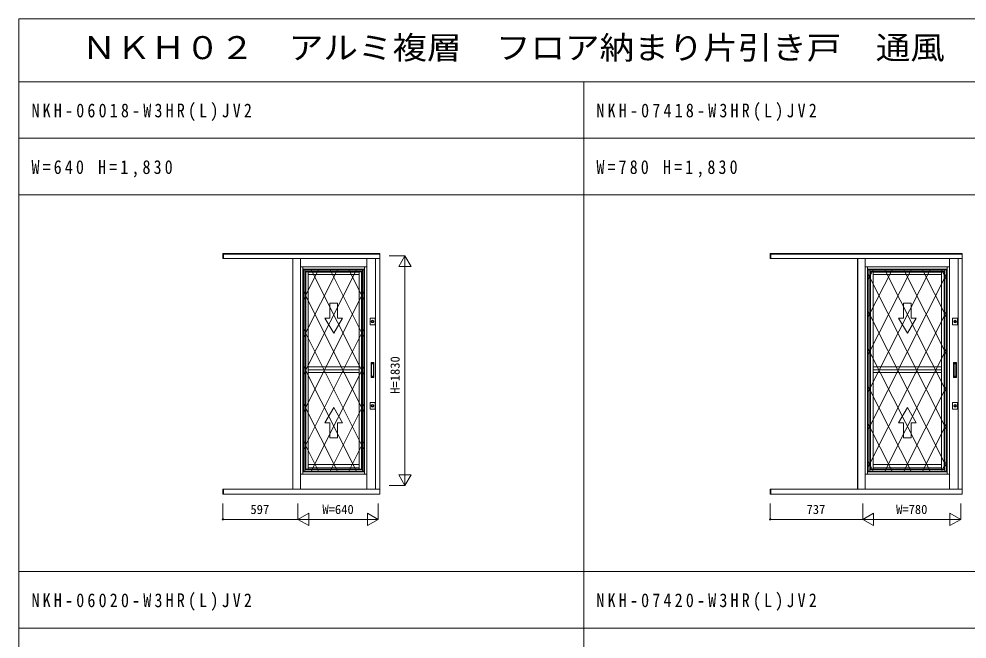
# Model space of a CAD drawing. Units: millimetres, scale not verified. Extents: x -14850 to 12650, y -10500 to 9500.
# Drawn here: x -14850 to -7298, y 4563 to 9500 of the extents above; entities that cross this region are included whole.
import ezdxf
from ezdxf.enums import TextEntityAlignment as Align

# ---------------------------------------------------------------- set-up
doc = ezdxf.new("R2010")
doc.units = ezdxf.units.MM
doc.header["$LTSCALE"] = 50
doc.layers.add('0-0_0', color=7, linetype='Continuous')
for name, color, linetype, lineweight in [('0-1_YKK_F1', 7, 'Continuous', 9), ('0-2_YKK_A1', 4, 'Continuous', 9), ('0-3_YKK_N1', 2, 'Continuous', 9)]:
    doc.layers.add(name, color=color, linetype=linetype, lineweight=lineweight)
doc.styles.add('ＭＳ ゴシック', font='')
doc.styles.get('ＭＳ ゴシック').set_extended_font_data('MS Gothic')

msp = doc.modelspace()

# ---------------------------------------------------------------- linework, layer by layer
at = {"layer": '0-1_YKK_F1'}
for p, q in [((-14850, -10500), (-14850, 9500)), ((-14850, 9500), (12650, 9500)), ((-14850, 9000), (12150, 9000)), ((-10350, -10500), (-10350, 9000)), ((-14850, 8550), (12150, 8550)), ((-14850, 8100), (12150, 8100)), ((-14850, 5100), (12150, 5100)), ((-14850, 4650), (12150, 4650))]:
    msp.add_line(p, q, dxfattribs=at)
at = {"layer": '0-2_YKK_A1'}
for p, q in [((-11975, 7633), (-13225, 7633)), ((-13225, 7633), (-13225, 7593.5)), ((-13220, 7633), (-13220, 7593.5)), ((-11975, 7628.3), (-13220, 7628.3)), ((-11975, 7633), (-11975, 5715.9)), ((-7335, 7633), (-8865, 7633)), ((-8865, 7633), (-8865, 7593.5)), ((-8860, 7633), (-8860, 7593.5)), ((-7335, 7628.3), (-8860, 7628.3)), ((-7335, 7633), (-7335, 5715.9)), ((-11975, 7593.5), (-13225, 7593.5)), ((-12669, 5755.5), (-12669, 7593.5)), ((-12668, 5755.5), (-12668, 7593.5)), ((-12608, 7593.5), (-12608, 5755.5)), ((-12078, 7593.5), (-12078, 5755.5)), ((-12008.6, 7593.5), (-12008.6, 5755.5)), ((-7335, 7593.5), (-8865, 7593.5)), ((-8169, 5755.5), (-8169, 7593.5)), ((-8168, 5755.5), (-8168, 7593.5)), ((-8108, 7593.5), (-8108, 5755.5)), ((-7438, 7593.5), (-7438, 5755.5)), ((-7368.6, 7593.5), (-7368.6, 5755.5)), ((-12078, 7527), (-12608, 7527)), ((-12589.5, 7527), (-12589.5, 5876)), ((-12584.5, 7503.5), (-12589.5, 7508.5)), ((-12096.5, 7508.5), (-12589.5, 7508.5)), ((-12160.16, 7503.5), (-12584.5, 6668.53)), ((-12312.11, 7503.5), (-12584.5, 6966.86)), ((-12463.99, 7503.5), (-12584.5, 7265.38)), ((-12584.5, 7503.5), (-12584.5, 5899.5)), ((-12101.5, 7503.5), (-12584.5, 7503.5)), ((-12572, 7503.5), (-12572, 5899.5)), ((-12114, 7491), (-12572, 7491)), ((-12572, 7487.1), (-12114, 7487.1)), ((-12568.5, 5916.5), (-12568.5, 7487.1)), ((-12566, 5916.5), (-12566, 7487.1)), ((-12545.9, 5916.5), (-12545.9, 7487.1)), ((-12140.1, 7484.2), (-12545.9, 7484.2)), ((-12521.51, 7503.5), (-12101.5, 6669.52)), ((-12371.33, 7503.5), (-12101.5, 6967.73)), ((-12221.15, 7503.5), (-12101.5, 7265.92)), ((-12140.1, 5916.5), (-12140.1, 7487.1)), ((-12120, 5916.5), (-12120, 7487.1)), ((-12117.5, 5916.5), (-12117.5, 7487.1)), ((-12114, 7503.5), (-12114, 5899.5)), ((-12101.5, 7503.5), (-12096.5, 7508.5)), ((-12101.5, 7503.5), (-12101.5, 5899.5)), ((-12096.5, 7527), (-12096.5, 5876)), ((-7438, 7527), (-8108, 7527)), ((-8089.5, 7527), (-8089.5, 5876)), ((-8084.5, 7503.5), (-8089.5, 7508.5)), ((-7456.5, 7508.5), (-8089.5, 7508.5)), ((-7590.16, 7503.5), (-8084.5, 6530.79)), ((-7742.11, 7503.5), (-8084.5, 6828.96)), ((-7893.99, 7503.5), (-8084.5, 7127.07)), ((-8045.32, 7503.5), (-8084.5, 7424.8)), ((-8084.5, 7503.5), (-8084.5, 5899.5)), ((-7461.5, 7503.5), (-8084.5, 7503.5)), ((-8072, 7503.5), (-8072, 5899.5)), ((-7474, 7491), (-8072, 7491)), ((-8072, 7487.1), (-7474, 7487.1)), ((-8068.5, 5916.5), (-8068.5, 7487.1)), ((-8066, 5916.5), (-8066, 7487.1)), ((-8045.9, 5916.5), (-8045.9, 7487.1)), ((-7500.1, 7484.2), (-8045.9, 7484.2)), ((-7951.51, 7503.5), (-7461.5, 6530.53)), ((-7801.33, 7503.5), (-7461.5, 6828.73)), ((-7651.15, 7503.5), (-7461.5, 7126.93)), ((-7500.97, 7503.5), (-7461.5, 7425.13)), ((-7500.1, 5916.5), (-7500.1, 7487.1)), ((-7480, 5916.5), (-7480, 7487.1)), ((-7477.5, 5916.5), (-7477.5, 7487.1)), ((-7474, 7503.5), (-7474, 5899.5)), ((-7461.5, 7503.5), (-7456.5, 7508.5)), ((-7461.5, 7503.5), (-7461.5, 5899.5)), ((-7456.5, 7527), (-7456.5, 5876)), ((-12140.1, 7464.1), (-12545.9, 7464.1)), ((-8084.5, 7469.36), (-7461.5, 6232.33)), ((-7461.5, 7469.36), (-8084.5, 6232.33)), ((-7500.1, 7464.1), (-8045.9, 7464.1)), ((-12584.5, 7330.37), (-12101.5, 6371.32)), ((-12101.5, 7330.37), (-12584.5, 6371.32)), ((-12412.29, 7117.35), (-12373, 7117.35)), ((-12412.29, 7117.35), (-12373, 7117.35)), ((-12343, 6997.34), (-12412.29, 7117.35)), ((-12343, 6997.34), (-12412.29, 7117.35)), ((-12313, 7117.35), (-12273.71, 7117.35)), ((-12313, 7117.35), (-12273.71, 7117.35)), ((-12013.2, 7063.51), (-12013.2, 7116.46)), ((-8084.5, 7171.16), (-7461.5, 5934.13)), ((-7461.5, 7171.16), (-8084.5, 5934.13)), ((-7842.29, 7117.35), (-7803, 7117.35)), ((-7842.29, 7117.35), (-7803, 7117.35)), ((-7773, 6997.34), (-7842.29, 7117.35)), ((-7773, 6997.34), (-7842.29, 7117.35)), ((-7743, 7117.35), (-7703.71, 7117.35)), ((-7743, 7117.35), (-7703.71, 7117.35)), ((-7373.2, 7063.51), (-7373.2, 7116.46)), ((-12584.5, 7032.17), (-12101.5, 6073.12)), ((-12101.5, 7032.17), (-12584.5, 6073.12)), ((-12053.2, 7063.51), (-12013.2, 7063.51)), ((-7413.2, 7063.51), (-7373.2, 7063.51)), ((-7461.5, 6872.96), (-7951.76, 5899.5)), ((-8084.5, 6872.71), (-7590.14, 5899.5)), ((-12584.5, 6734.9), (-12160.14, 5899.5)), ((-12140.1, 6729.35), (-12545.9, 6729.35)), ((-12101.5, 6733.97), (-12521.76, 5899.5)), ((-12045.19, 6647), (-12045.19, 6763)), ((-12025.59, 6766), (-12042.19, 6766)), ((-12041.39, 6655.5), (-12041.39, 6754.5)), ((-12041.25, 6754.99), (-12040.67, 6752.58)), ((-12041.01, 6658.18), (-12041.01, 6751.82)), ((-12040.39, 6755.5), (-12027.38, 6755.5)), ((-12040.01, 6752.82), (-12027.68, 6752.82)), ((-12026.49, 6754.95), (-12026.97, 6752.52)), ((-12026.68, 6658.18), (-12026.68, 6751.82)), ((-12026.39, 6655.5), (-12026.39, 6754.5)), ((-12022.59, 6647), (-12022.59, 6763)), ((-7500.1, 6729.35), (-8045.9, 6729.35)), ((-7405.19, 6647), (-7405.19, 6763)), ((-7385.59, 6766), (-7402.19, 6766)), ((-7401.39, 6655.5), (-7401.39, 6754.5)), ((-7401.25, 6754.99), (-7400.67, 6752.58)), ((-7401.01, 6658.18), (-7401.01, 6751.82)), ((-7400.39, 6755.5), (-7387.38, 6755.5)), ((-7400.01, 6752.82), (-7387.68, 6752.82)), ((-7386.49, 6754.95), (-7386.97, 6752.52)), ((-7386.68, 6658.18), (-7386.68, 6751.82)), ((-7386.39, 6655.5), (-7386.39, 6754.5)), ((-7382.59, 6647), (-7382.59, 6763)), ((-12140.1, 6706.25), (-12545.9, 6706.25)), ((-12140.1, 6686.35), (-12545.9, 6686.35)), ((-12040.67, 6657.42), (-12041.25, 6655.01)), ((-12040.39, 6654.5), (-12027.38, 6654.5)), ((-12040.01, 6657.18), (-12027.68, 6657.18)), ((-12026.49, 6655.05), (-12026.97, 6657.47)), ((-7500.1, 6706.25), (-8045.9, 6706.25)), ((-7500.1, 6686.35), (-8045.9, 6686.35)), ((-7400.67, 6657.42), (-7401.25, 6655.01)), ((-7400.39, 6654.5), (-7387.38, 6654.5)), ((-7400.01, 6657.18), (-7387.68, 6657.18)), ((-7386.49, 6655.05), (-7386.97, 6657.47)), ((-12025.59, 6644), (-12042.19, 6644)), ((-8084.5, 6574.55), (-7742.08, 5899.5)), ((-7461.5, 6574.76), (-7801.58, 5899.5)), ((-7385.59, 6644), (-7402.19, 6644)), ((-12584.5, 6436.55), (-12312.08, 5899.5)), ((-12101.5, 6435.77), (-12371.58, 5899.5)), ((-12013.2, 6393.51), (-12013.2, 6446.46)), ((-7373.2, 6393.51), (-7373.2, 6446.46)), ((-12343, 6405.66), (-12412.29, 6285.65)), ((-12343, 6405.66), (-12412.29, 6285.65)), ((-12053.2, 6393.51), (-12013.2, 6393.51)), ((-7773, 6405.66), (-7842.29, 6285.65)), ((-7773, 6405.66), (-7842.29, 6285.65)), ((-7413.2, 6393.51), (-7373.2, 6393.51)), ((-12412.29, 6285.65), (-12373, 6285.65)), ((-12412.29, 6285.65), (-12373, 6285.65)), ((-12313, 6285.65), (-12273.71, 6285.65)), ((-12313, 6285.65), (-12273.71, 6285.65)), ((-8084.5, 6276.45), (-7893.94, 5899.5)), ((-7842.29, 6285.65), (-7803, 6285.65)), ((-7842.29, 6285.65), (-7803, 6285.65)), ((-7743, 6285.65), (-7703.71, 6285.65)), ((-7743, 6285.65), (-7703.71, 6285.65)), ((-7461.5, 6276.56), (-7651.4, 5899.5)), ((-12584.5, 6137.98), (-12463.94, 5899.5)), ((-12101.5, 6137.57), (-12221.4, 5899.5)), ((-8084.5, 5978.8), (-8045.16, 5899.5)), ((-7461.5, 5978.36), (-7501.21, 5899.5)), ((-12584.5, 5899.5), (-12589.5, 5894.5)), ((-12096.5, 5894.5), (-12589.5, 5894.5)), ((-12101.5, 5899.5), (-12584.5, 5899.5)), ((-12114, 5916.5), (-12572, 5916.5)), ((-12572, 5912), (-12114, 5912)), ((-12140.1, 5951.6), (-12545.9, 5951.6)), ((-12140.1, 5927.1), (-12545.9, 5927.1)), ((-12101.5, 5899.5), (-12096.5, 5894.5)), ((-8084.5, 5899.5), (-8089.5, 5894.5)), ((-7456.5, 5894.5), (-8089.5, 5894.5)), ((-7461.5, 5899.5), (-8084.5, 5899.5)), ((-7474, 5916.5), (-8072, 5916.5)), ((-8072, 5912), (-7474, 5912)), ((-7500.1, 5951.6), (-8045.9, 5951.6)), ((-7500.1, 5927.1), (-8045.9, 5927.1)), ((-7461.5, 5899.5), (-7456.5, 5894.5)), ((-12078, 5876), (-12608, 5876)), ((-7438, 5876), (-8108, 5876)), ((-13225, 5755.5), (-11975, 5755.5)), ((-13220, 5755.5), (-13220, 5715.9)), ((-8865, 5755.5), (-7335, 5755.5)), ((-8860, 5755.5), (-8860, 5715.9))]:
    msp.add_line(p, q, dxfattribs=at)
for points in [[(-12313, 7237.36), (-12373, 7237.36), (-12313, 7237.36)], [(-12373, 7237.36), (-12373, 7117.35), (-12373, 7237.36)], [(-12313, 7117.35), (-12313, 7237.36), (-12313, 7117.35)], [(-7743, 7237.36), (-7803, 7237.36), (-7743, 7237.36)], [(-7803, 7237.36), (-7803, 7117.35), (-7803, 7237.36)], [(-7743, 7117.35), (-7743, 7237.36), (-7743, 7117.35)], [(-12343, 6997.34), (-12273.71, 7117.35), (-12343, 6997.34)], [(-12053.2, 7063.51), (-12053.2, 7116.46), (-12013.2, 7116.46)], [(-7773, 6997.34), (-7703.71, 7117.35), (-7773, 6997.34)], [(-7413.2, 7063.51), (-7413.2, 7116.46), (-7373.2, 7116.46)], [(-12053.2, 6393.51), (-12053.2, 6446.46), (-12013.2, 6446.46)], [(-7413.2, 6393.51), (-7413.2, 6446.46), (-7373.2, 6446.46)], [(-12343, 6405.66), (-12273.71, 6285.65), (-12343, 6405.66)], [(-7773, 6405.66), (-7703.71, 6285.65), (-7773, 6405.66)], [(-12373, 6165.64), (-12373, 6285.65), (-12373, 6165.64)], [(-12313, 6285.65), (-12313, 6165.64), (-12313, 6285.65)], [(-7803, 6165.64), (-7803, 6285.65), (-7803, 6165.64)], [(-7743, 6285.65), (-7743, 6165.64), (-7743, 6285.65)], [(-12313, 6165.64), (-12373, 6165.64), (-12313, 6165.64)], [(-7743, 6165.64), (-7803, 6165.64), (-7743, 6165.64)], [(-13225, 5755.5), (-13225, 5715.9), (-11975, 5715.9)], [(-8865, 5755.5), (-8865, 5715.9), (-7335, 5715.9)]]:
    msp.add_lwpolyline(points, dxfattribs=at)
for points in [[(-12033.2, 7097.14), (-12030.83, 7096.72), (-12028.47, 7095.28), (-12026.81, 7092.99), (-12026.17, 7090.2), (-12026.65, 7087.39), (-12028.18, 7085), (-12030.41, 7083.45), (-12033.04, 7082.87), (-12035.71, 7083.34), (-12038.04, 7084.82), (-12039.65, 7087.16), (-12040.23, 7089.96), (-12039.68, 7092.76), (-12038.1, 7095.12), (-12035.84, 7096.61)], [(-7393.2, 7097.14), (-7390.83, 7096.72), (-7388.47, 7095.28), (-7386.81, 7092.99), (-7386.17, 7090.2), (-7386.65, 7087.39), (-7388.18, 7085), (-7390.41, 7083.45), (-7393.04, 7082.87), (-7395.71, 7083.34), (-7398.04, 7084.82), (-7399.65, 7087.16), (-7400.23, 7089.96), (-7399.68, 7092.76), (-7398.1, 7095.12), (-7395.84, 7096.61)], [(-12033.2, 6427.14), (-12030.83, 6426.72), (-12028.47, 6425.28), (-12026.81, 6422.99), (-12026.17, 6420.2), (-12026.65, 6417.39), (-12028.18, 6415), (-12030.41, 6413.45), (-12033.04, 6412.87), (-12035.71, 6413.34), (-12038.04, 6414.82), (-12039.65, 6417.16), (-12040.23, 6419.95), (-12039.68, 6422.76), (-12038.1, 6425.12), (-12035.84, 6426.61)], [(-7393.2, 6427.14), (-7390.83, 6426.72), (-7388.47, 6425.28), (-7386.81, 6422.99), (-7386.17, 6420.2), (-7386.65, 6417.39), (-7388.18, 6415), (-7390.41, 6413.45), (-7393.04, 6412.87), (-7395.71, 6413.34), (-7398.04, 6414.82), (-7399.65, 6417.16), (-7400.23, 6419.95), (-7399.68, 6422.76), (-7398.1, 6425.12), (-7395.84, 6426.61)]]:
    msp.add_lwpolyline(points, close=True, dxfattribs=at)
for centre in [(-12033.2, 7090), (-7393.2, 7090), (-12033.2, 6420), (-7393.2, 6420)]:
    msp.add_circle(centre, 10.5, dxfattribs=at)
for centre, radius, start, end in [((-12042.19, 6763), 3, 90, 180), ((-12040.38, 6754.5), 1, 90, 180), ((-12040.01, 6751.82), 1, 90, 180), ((-12027.68, 6751.82), 1, 0, 90), ((-12027.39, 6754.5), 1, 0, 90), ((-12025.59, 6763), 3, 0, 90), ((-7402.19, 6763), 3, 90, 180), ((-7400.38, 6754.5), 1, 90, 180), ((-7400.01, 6751.82), 1, 90, 180), ((-7387.68, 6751.82), 1, 0, 90), ((-7387.39, 6754.5), 1, 0, 90), ((-7385.59, 6763), 3, 0, 90), ((-12042.19, 6647), 3, 180, 270), ((-12040.38, 6655.5), 1, 180, 270), ((-12040.01, 6658.18), 1, 180, 270), ((-12027.68, 6658.18), 1, 270, 0), ((-12027.39, 6655.5), 1, 270, 0), ((-12025.59, 6647), 3, 270, 0), ((-7402.19, 6647), 3, 180, 270), ((-7400.38, 6655.5), 1, 180, 270), ((-7400.01, 6658.18), 1, 180, 270), ((-7387.68, 6658.18), 1, 270, 0), ((-7387.39, 6655.5), 1, 270, 0), ((-7385.59, 6647), 3, 270, 0)]:
    msp.add_arc(centre, radius, start, end, dxfattribs=at)
at = {"layer": '0-3_YKK_N1'}
for p, q in [((-11775, 7615), (-11900, 7615)), ((-11775, 7615), (-11775, 5785)), ((-11725, 5871.6), (-11825, 5871.6)), ((-11775, 5785), (-11900, 5785)), ((-13225, 5640.9), (-13225, 5515.9)), ((-12628, 5640.9), (-12628, 5515.9)), ((-8865, 5640.9), (-8865, 5515.9)), ((-8128, 5640.9), (-8128, 5515.9)), ((-12628, 5515.9), (-13225, 5515.9)), ((-12541.4, 5565.9), (-12628, 5515.9)), ((-12628, 5515.9), (-12541.4, 5465.9)), ((-12541.4, 5465.9), (-12541.4, 5565.9)), ((-8128, 5515.9), (-8865, 5515.9)), ((-8041.4, 5565.9), (-8128, 5515.9)), ((-8128, 5515.9), (-8041.4, 5465.9)), ((-8041.4, 5465.9), (-8041.4, 5565.9))]:
    msp.add_line(p, q, dxfattribs=at)
for points in [[(-11825, 7528.4), (-11775, 7615), (-11725, 7528.4)], [(-12074.6, 5565.9), (-11988, 5515.9), (-12074.6, 5465.9)], [(-7434.6, 5565.9), (-7348, 5515.9), (-7434.6, 5465.9)]]:
    msp.add_lwpolyline(points, close=True, dxfattribs=at)
for points in [[(-11825, 5871.6), (-11775, 5785), (-11725, 5871.6)], [(-11988, 5640.9), (-11988, 5515.9), (-12628, 5515.9)], [(-7348, 5640.9), (-7348, 5515.9), (-8128, 5515.9)]]:
    msp.add_lwpolyline(points, dxfattribs=at)
for centre in [(-13225, 5515.9), (-8865, 5515.9)]:
    msp.add_circle(centre, 5, dxfattribs=at)

# ---------------------------------------------------------------- texts
at = {"layer": '0-0_0', "color": 3, "style": 'ＭＳ ゴシック', "width": 1.1}
msp.add_text('ＮＫＨ０２\u3000アルミ複層\u3000フロア納まり片引き戸\u3000通風\u3000ラチス格子\u3000外付型', height=183.3, dxfattribs=at).set_placement((-14350, 9125), align=Align.BOTTOM_LEFT)
at = {"layer": '0-0_0', "char_height": 110, "attachment_point": 7, "style": 'ＭＳ ゴシック'}
for s, insert in [('\\T1.4;\\W0.85;NKH-06018-W3HR(L)JV2', (-14750, 8687.5)), ('\\T1.4;\\W0.85;NKH-07418-W3HR(L)JV2', (-10250, 8687.5)), ('\\T1.39;\\W0.85;W=640\\~H=1,830', (-14750, 8237.5)), ('\\T1.39;\\W0.85;W=780\\~H=1,830', (-10250, 8237.5)), ('\\T1.4;\\W0.85;NKH-06020-W3HR(L)JV2', (-14750, 4787.5)), ('\\T1.4;\\W0.85;NKH-07420-W3HR(L)JV2', (-10250, 4787.5))]:
    msp.add_mtext(s, dxfattribs=dict(at, insert=insert))
at = {"layer": '0-3_YKK_N1', "color": 4, "style": 'ＭＳ ゴシック'}
msp.add_text('H=1830', height=73.31, rotation=90, dxfattribs=at).set_placement((-11795.54, 6515.41), align=Align.BOTTOM_LEFT)
for s, p in [('597', (-13006.11, 5536.33)), ('W=640', (-12432.72, 5536.33)), ('737', (-8576.11, 5536.33)), ('W=780', (-7862.72, 5536.33))]:
    msp.add_text(s, height=73.31, dxfattribs=at).set_placement(p, align=Align.BOTTOM_LEFT)

doc.saveas('drawing.dxf')
